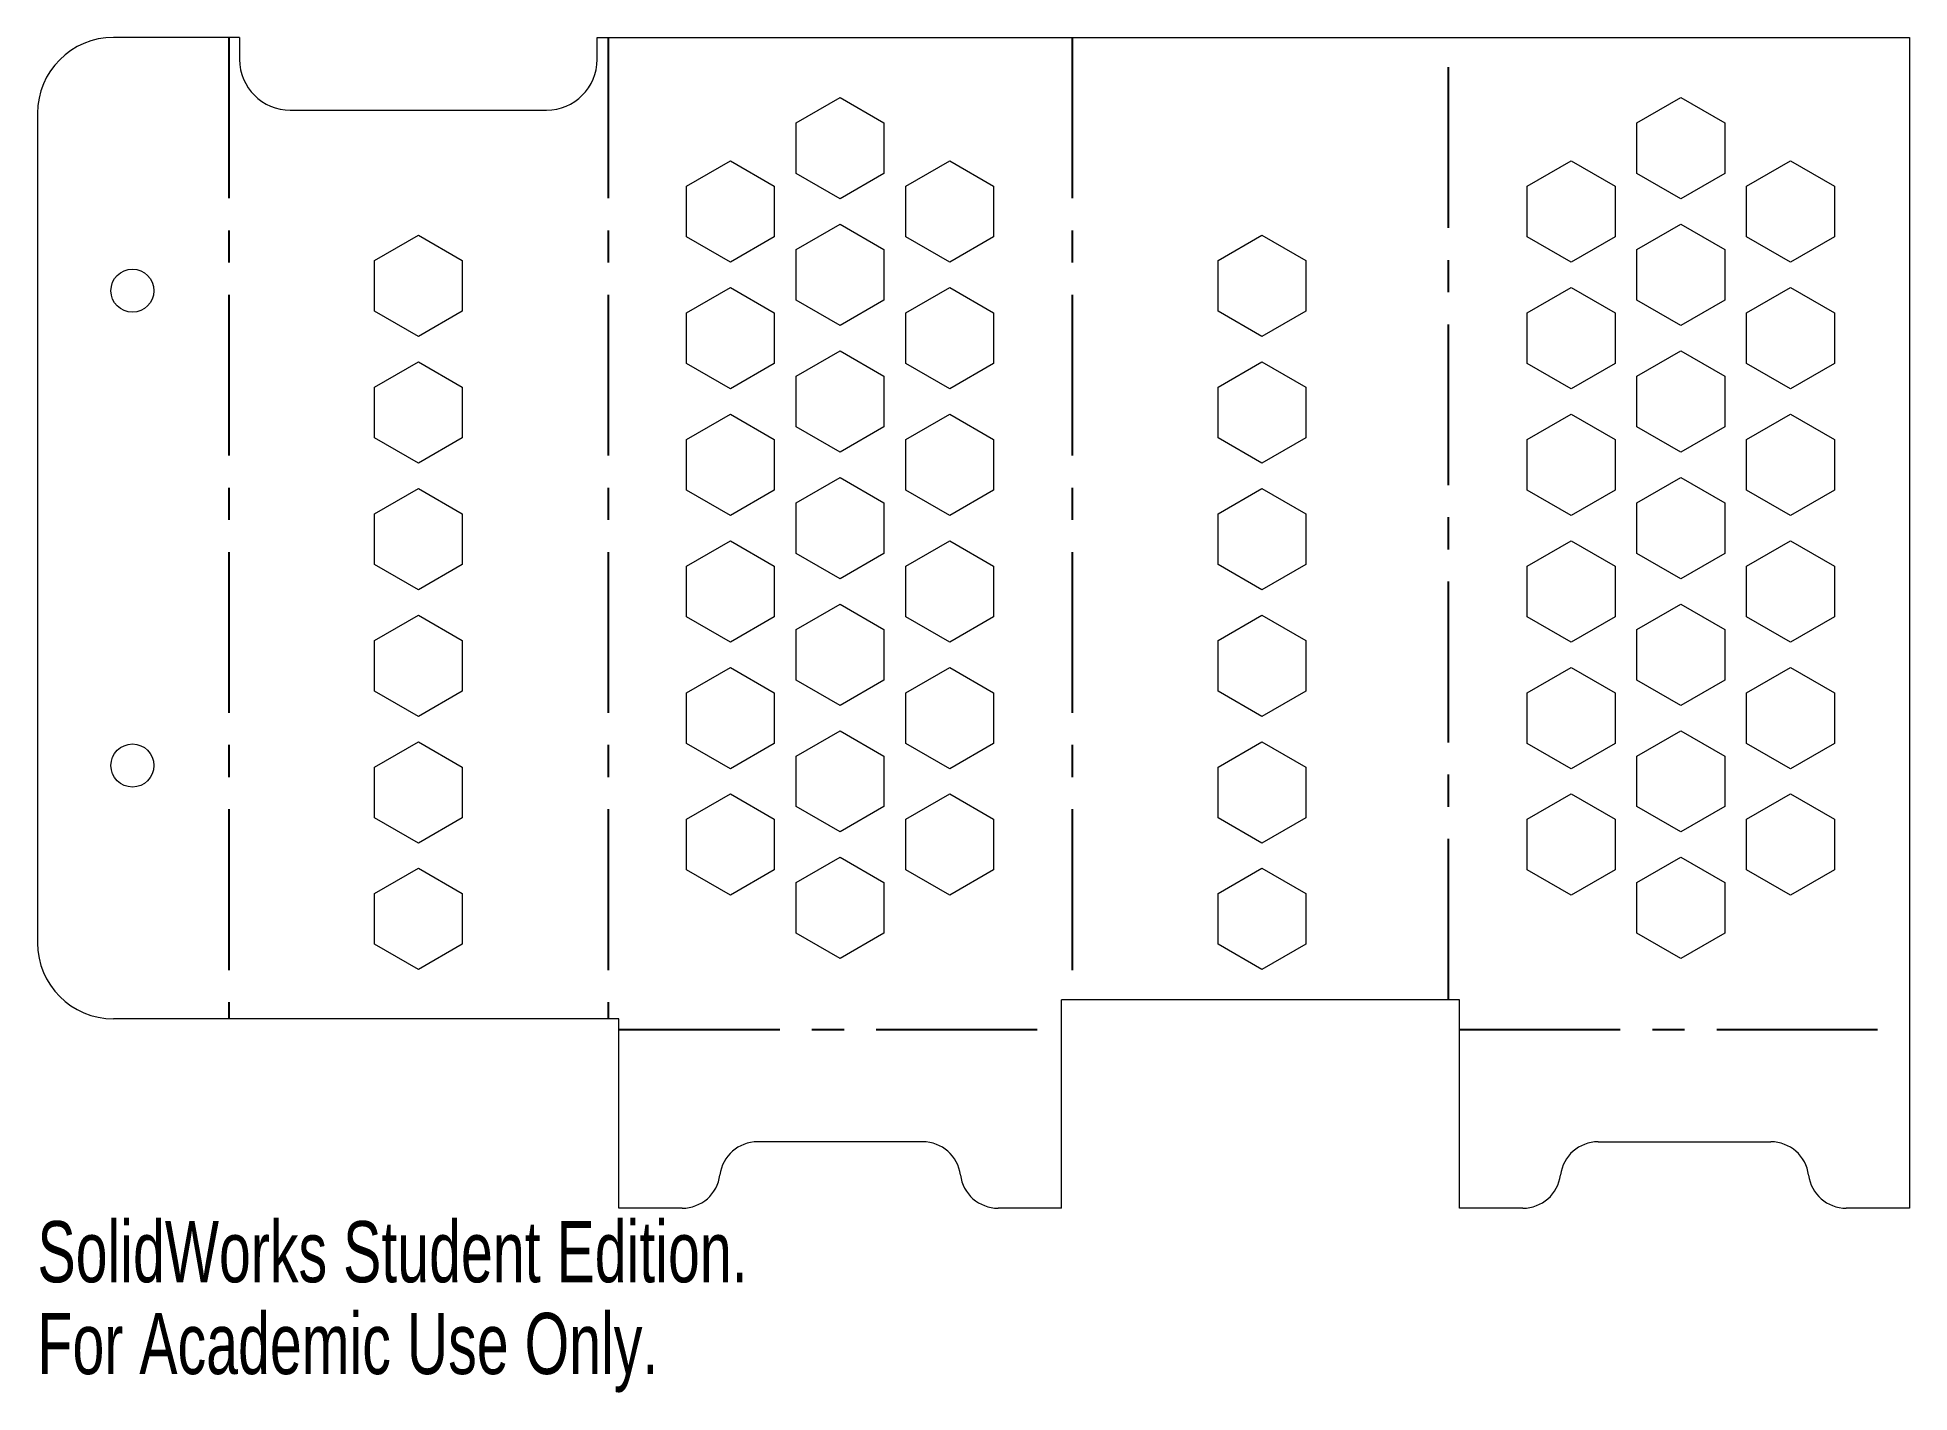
# Model space of a CAD drawing. Header units: millimetres. Extents: x -97 to 51, y -69 to 38.
import ezdxf

# ---------------------------------------------------------------- set-up
doc = ezdxf.new("R2010")
doc.units = ezdxf.units.MM
doc.linetypes.add('CENTERX2', pattern=[20.32, 12.7, -2.54, 2.54, -2.54])
doc.styles.add('SLDTEXTSTYLE0', font='TXT', dxfattribs={"width": 0.7})

msp = doc.modelspace()

# ---------------------------------------------------------------- linework, layer by layer
at = {"color": 7, "linetype": 'Continuous', "lineweight": 15}
for p, q in [((-80.62, 38), (-90.58, 38)), ((-80.62, 38), (-80.62, 36.26)), ((-52.38, 36.26), (-52.38, 38)), ((-52.38, 38), (51.26, 38)), ((51.26, 38), (51.26, -54.46)), ((-36.66, 31.25), (-33.19, 33.25)), ((-33.19, 33.25), (-29.73, 31.25)), ((29.73, 31.25), (33.19, 33.25)), ((33.19, 33.25), (36.66, 31.25)), ((-96.58, 32), (-96.58, -33.5)), ((-76.62, 32.26), (-56.38, 32.26)), ((-36.66, 27.25), (-36.66, 31.25)), ((-29.73, 31.25), (-29.73, 27.25)), ((29.73, 27.25), (29.73, 31.25)), ((36.66, 31.25), (36.66, 27.25)), ((-45.32, 26.25), (-41.85, 28.25)), ((-41.85, 28.25), (-38.39, 26.25)), ((-28, 26.25), (-24.53, 28.25)), ((-24.53, 28.25), (-21.07, 26.25)), ((21.07, 26.25), (24.53, 28.25)), ((24.53, 28.25), (28, 26.25)), ((38.39, 26.25), (41.85, 28.25)), ((41.85, 28.25), (45.32, 26.25)), ((-33.19, 25.25), (-36.66, 27.25)), ((-29.73, 27.25), (-33.19, 25.25)), ((33.19, 25.25), (29.73, 27.25)), ((36.66, 27.25), (33.19, 25.25)), ((-45.32, 22.25), (-45.32, 26.25)), ((-38.39, 26.25), (-38.39, 22.25)), ((-28, 22.25), (-28, 26.25)), ((-21.07, 26.25), (-21.07, 22.25)), ((21.07, 22.25), (21.07, 26.25)), ((28, 26.25), (28, 22.25)), ((38.39, 22.25), (38.39, 26.25)), ((45.32, 26.25), (45.32, 22.25)), ((-69.97, 20.38), (-66.5, 22.38)), ((-66.5, 22.38), (-63.04, 20.38)), ((-41.85, 20.25), (-45.32, 22.25)), ((-38.39, 22.25), (-41.85, 20.25)), ((-36.66, 21.25), (-33.19, 23.25)), ((-33.19, 23.25), (-29.73, 21.25)), ((-24.53, 20.25), (-28, 22.25)), ((-21.07, 22.25), (-24.53, 20.25)), ((-3.35, 20.38), (0.12, 22.38)), ((0.12, 22.38), (3.58, 20.38)), ((24.53, 20.25), (21.07, 22.25)), ((28, 22.25), (24.53, 20.25)), ((29.73, 21.25), (33.19, 23.25)), ((33.19, 23.25), (36.66, 21.25)), ((41.85, 20.25), (38.39, 22.25)), ((45.32, 22.25), (41.85, 20.25)), ((-36.66, 17.25), (-36.66, 21.25)), ((-29.73, 21.25), (-29.73, 17.25)), ((29.73, 17.25), (29.73, 21.25)), ((36.66, 21.25), (36.66, 17.25)), ((-69.97, 16.38), (-69.97, 20.38)), ((-63.04, 20.38), (-63.04, 16.38)), ((-3.35, 16.38), (-3.35, 20.38)), ((3.58, 20.38), (3.58, 16.38)), ((-45.32, 16.25), (-41.85, 18.25)), ((-41.85, 18.25), (-38.39, 16.25)), ((-28, 16.25), (-24.53, 18.25)), ((-24.53, 18.25), (-21.07, 16.25)), ((21.07, 16.25), (24.53, 18.25)), ((24.53, 18.25), (28, 16.25)), ((38.39, 16.25), (41.85, 18.25)), ((41.85, 18.25), (45.32, 16.25)), ((-66.5, 14.38), (-69.97, 16.38)), ((-63.04, 16.38), (-66.5, 14.38)), ((-33.19, 15.25), (-36.66, 17.25)), ((-29.73, 17.25), (-33.19, 15.25)), ((0.12, 14.38), (-3.35, 16.38)), ((3.58, 16.38), (0.12, 14.38)), ((33.19, 15.25), (29.73, 17.25)), ((36.66, 17.25), (33.19, 15.25)), ((-45.32, 12.25), (-45.32, 16.25)), ((-38.39, 16.25), (-38.39, 12.25)), ((-28, 12.25), (-28, 16.25)), ((-21.07, 16.25), (-21.07, 12.25)), ((21.07, 12.25), (21.07, 16.25)), ((28, 16.25), (28, 12.25)), ((38.39, 12.25), (38.39, 16.25)), ((45.32, 16.25), (45.32, 12.25)), ((-69.97, 10.38), (-66.5, 12.38)), ((-66.5, 12.38), (-63.04, 10.38)), ((-41.85, 10.25), (-45.32, 12.25)), ((-38.39, 12.25), (-41.85, 10.25)), ((-36.66, 11.25), (-33.19, 13.25)), ((-33.19, 13.25), (-29.73, 11.25)), ((-24.53, 10.25), (-28, 12.25)), ((-21.07, 12.25), (-24.53, 10.25)), ((-3.35, 10.38), (0.12, 12.38)), ((0.12, 12.38), (3.58, 10.38)), ((24.53, 10.25), (21.07, 12.25)), ((28, 12.25), (24.53, 10.25)), ((29.73, 11.25), (33.19, 13.25)), ((33.19, 13.25), (36.66, 11.25)), ((41.85, 10.25), (38.39, 12.25)), ((45.32, 12.25), (41.85, 10.25)), ((-69.97, 6.38), (-69.97, 10.38)), ((-63.04, 10.38), (-63.04, 6.38)), ((-36.66, 7.25), (-36.66, 11.25)), ((-29.73, 11.25), (-29.73, 7.25)), ((-3.35, 6.38), (-3.35, 10.38)), ((3.58, 10.38), (3.58, 6.38)), ((29.73, 7.25), (29.73, 11.25)), ((36.66, 11.25), (36.66, 7.25)), ((-45.32, 6.25), (-41.85, 8.25)), ((-41.85, 8.25), (-38.39, 6.25)), ((-28, 6.25), (-24.53, 8.25)), ((-24.53, 8.25), (-21.07, 6.25)), ((21.07, 6.25), (24.53, 8.25)), ((24.53, 8.25), (28, 6.25)), ((38.39, 6.25), (41.85, 8.25)), ((41.85, 8.25), (45.32, 6.25)), ((-66.5, 4.38), (-69.97, 6.38)), ((-63.04, 6.38), (-66.5, 4.38)), ((-45.32, 2.25), (-45.32, 6.25)), ((-38.39, 6.25), (-38.39, 2.25)), ((-33.19, 5.25), (-36.66, 7.25)), ((-29.73, 7.25), (-33.19, 5.25)), ((-28, 2.25), (-28, 6.25)), ((-21.07, 6.25), (-21.07, 2.25)), ((0.12, 4.38), (-3.35, 6.38)), ((3.58, 6.38), (0.12, 4.38)), ((21.07, 2.25), (21.07, 6.25)), ((28, 6.25), (28, 2.25)), ((33.19, 5.25), (29.73, 7.25)), ((36.66, 7.25), (33.19, 5.25)), ((38.39, 2.25), (38.39, 6.25)), ((45.32, 6.25), (45.32, 2.25)), ((-36.66, 1.25), (-33.19, 3.25)), ((-33.19, 3.25), (-29.73, 1.25)), ((29.73, 1.25), (33.19, 3.25)), ((33.19, 3.25), (36.66, 1.25)), ((-69.97, 0.38), (-66.5, 2.38)), ((-66.5, 2.38), (-63.04, 0.38)), ((-41.85, 0.25), (-45.32, 2.25)), ((-38.39, 2.25), (-41.85, 0.25)), ((-24.53, 0.25), (-28, 2.25)), ((-21.07, 2.25), (-24.53, 0.25)), ((-3.35, 0.38), (0.12, 2.38)), ((0.12, 2.38), (3.58, 0.38)), ((24.53, 0.25), (21.07, 2.25)), ((28, 2.25), (24.53, 0.25)), ((41.85, 0.25), (38.39, 2.25)), ((45.32, 2.25), (41.85, 0.25)), ((-69.97, -3.62), (-69.97, 0.38)), ((-63.04, 0.38), (-63.04, -3.62)), ((-36.66, -2.75), (-36.66, 1.25)), ((-29.73, 1.25), (-29.73, -2.75)), ((-3.35, -3.62), (-3.35, 0.38)), ((3.58, 0.38), (3.58, -3.62)), ((29.73, -2.75), (29.73, 1.25)), ((36.66, 1.25), (36.66, -2.75)), ((-45.32, -3.75), (-41.85, -1.75)), ((-41.85, -1.75), (-38.39, -3.75)), ((-33.19, -4.75), (-36.66, -2.75)), ((-29.73, -2.75), (-33.19, -4.75)), ((-28, -3.75), (-24.53, -1.75)), ((-24.53, -1.75), (-21.07, -3.75)), ((21.07, -3.75), (24.53, -1.75)), ((24.53, -1.75), (28, -3.75)), ((33.19, -4.75), (29.73, -2.75)), ((36.66, -2.75), (33.19, -4.75)), ((38.39, -3.75), (41.85, -1.75)), ((41.85, -1.75), (45.32, -3.75)), ((-66.5, -5.62), (-69.97, -3.62)), ((-63.04, -3.62), (-66.5, -5.62)), ((-45.32, -7.75), (-45.32, -3.75)), ((-38.39, -3.75), (-38.39, -7.75)), ((-28, -7.75), (-28, -3.75)), ((-21.07, -3.75), (-21.07, -7.75)), ((0.12, -5.62), (-3.35, -3.62)), ((3.58, -3.62), (0.12, -5.62)), ((21.07, -7.75), (21.07, -3.75)), ((28, -3.75), (28, -7.75)), ((38.39, -7.75), (38.39, -3.75)), ((45.32, -3.75), (45.32, -7.75)), ((-36.66, -8.75), (-33.19, -6.75)), ((-33.19, -6.75), (-29.73, -8.75)), ((29.73, -8.75), (33.19, -6.75)), ((33.19, -6.75), (36.66, -8.75)), ((-69.97, -9.62), (-66.5, -7.62)), ((-66.5, -7.62), (-63.04, -9.62)), ((-41.85, -9.75), (-45.32, -7.75)), ((-38.39, -7.75), (-41.85, -9.75)), ((-36.66, -12.75), (-36.66, -8.75)), ((-29.73, -8.75), (-29.73, -12.75)), ((-24.53, -9.75), (-28, -7.75)), ((-21.07, -7.75), (-24.53, -9.75)), ((-3.35, -9.62), (0.12, -7.62)), ((0.12, -7.62), (3.58, -9.62)), ((24.53, -9.75), (21.07, -7.75)), ((28, -7.75), (24.53, -9.75)), ((29.73, -12.75), (29.73, -8.75)), ((36.66, -8.75), (36.66, -12.75)), ((41.85, -9.75), (38.39, -7.75)), ((45.32, -7.75), (41.85, -9.75)), ((-69.97, -13.62), (-69.97, -9.62)), ((-63.04, -9.62), (-63.04, -13.62)), ((-3.35, -13.62), (-3.35, -9.62)), ((3.58, -9.62), (3.58, -13.62)), ((-45.32, -13.75), (-41.85, -11.75)), ((-41.85, -11.75), (-38.39, -13.75)), ((-28, -13.75), (-24.53, -11.75)), ((-24.53, -11.75), (-21.07, -13.75)), ((21.07, -13.75), (24.53, -11.75)), ((24.53, -11.75), (28, -13.75)), ((38.39, -13.75), (41.85, -11.75)), ((41.85, -11.75), (45.32, -13.75)), ((-33.19, -14.75), (-36.66, -12.75)), ((-29.73, -12.75), (-33.19, -14.75)), ((33.19, -14.75), (29.73, -12.75)), ((36.66, -12.75), (33.19, -14.75)), ((-66.5, -15.62), (-69.97, -13.62)), ((-63.04, -13.62), (-66.5, -15.62)), ((-45.32, -17.75), (-45.32, -13.75)), ((-38.39, -13.75), (-38.39, -17.75)), ((-28, -17.75), (-28, -13.75)), ((-21.07, -13.75), (-21.07, -17.75)), ((0.12, -15.62), (-3.35, -13.62)), ((3.58, -13.62), (0.12, -15.62)), ((21.07, -17.75), (21.07, -13.75)), ((28, -13.75), (28, -17.75)), ((38.39, -17.75), (38.39, -13.75)), ((45.32, -13.75), (45.32, -17.75)), ((-69.97, -19.62), (-66.5, -17.62)), ((-66.5, -17.62), (-63.04, -19.62)), ((-36.66, -18.75), (-33.19, -16.75)), ((-33.19, -16.75), (-29.73, -18.75)), ((-3.35, -19.62), (0.12, -17.62)), ((0.12, -17.62), (3.58, -19.62)), ((29.73, -18.75), (33.19, -16.75)), ((33.19, -16.75), (36.66, -18.75)), ((-41.85, -19.75), (-45.32, -17.75)), ((-38.39, -17.75), (-41.85, -19.75)), ((-36.66, -22.75), (-36.66, -18.75)), ((-29.73, -18.75), (-29.73, -22.75)), ((-24.53, -19.75), (-28, -17.75)), ((-21.07, -17.75), (-24.53, -19.75)), ((24.53, -19.75), (21.07, -17.75)), ((28, -17.75), (24.53, -19.75)), ((29.73, -22.75), (29.73, -18.75)), ((36.66, -18.75), (36.66, -22.75)), ((41.85, -19.75), (38.39, -17.75)), ((45.32, -17.75), (41.85, -19.75)), ((-69.97, -23.62), (-69.97, -19.62)), ((-63.04, -19.62), (-63.04, -23.62)), ((-3.35, -23.62), (-3.35, -19.62)), ((3.58, -19.62), (3.58, -23.62)), ((-45.32, -23.75), (-41.85, -21.75)), ((-41.85, -21.75), (-38.39, -23.75)), ((-28, -23.75), (-24.53, -21.75)), ((-24.53, -21.75), (-21.07, -23.75)), ((21.07, -23.75), (24.53, -21.75)), ((24.53, -21.75), (28, -23.75)), ((38.39, -23.75), (41.85, -21.75)), ((41.85, -21.75), (45.32, -23.75)), ((-66.5, -25.62), (-69.97, -23.62)), ((-63.04, -23.62), (-66.5, -25.62)), ((-33.19, -24.75), (-36.66, -22.75)), ((-29.73, -22.75), (-33.19, -24.75)), ((0.12, -25.62), (-3.35, -23.62)), ((3.58, -23.62), (0.12, -25.62)), ((33.19, -24.75), (29.73, -22.75)), ((36.66, -22.75), (33.19, -24.75)), ((-45.32, -27.75), (-45.32, -23.75)), ((-38.39, -23.75), (-38.39, -27.75)), ((-28, -27.75), (-28, -23.75)), ((-21.07, -23.75), (-21.07, -27.75)), ((21.07, -27.75), (21.07, -23.75)), ((28, -23.75), (28, -27.75)), ((38.39, -27.75), (38.39, -23.75)), ((45.32, -23.75), (45.32, -27.75)), ((-69.97, -29.62), (-66.5, -27.62)), ((-66.5, -27.62), (-63.04, -29.62)), ((-41.85, -29.75), (-45.32, -27.75)), ((-38.39, -27.75), (-41.85, -29.75)), ((-36.66, -28.75), (-33.19, -26.75)), ((-33.19, -26.75), (-29.73, -28.75)), ((-24.53, -29.75), (-28, -27.75)), ((-21.07, -27.75), (-24.53, -29.75)), ((-3.35, -29.62), (0.12, -27.62)), ((0.12, -27.62), (3.58, -29.62)), ((24.53, -29.75), (21.07, -27.75)), ((28, -27.75), (24.53, -29.75)), ((29.73, -28.75), (33.19, -26.75)), ((33.19, -26.75), (36.66, -28.75)), ((41.85, -29.75), (38.39, -27.75)), ((45.32, -27.75), (41.85, -29.75)), ((-36.66, -32.75), (-36.66, -28.75)), ((-29.73, -28.75), (-29.73, -32.75)), ((29.73, -32.75), (29.73, -28.75)), ((36.66, -28.75), (36.66, -32.75)), ((-69.97, -33.62), (-69.97, -29.62)), ((-63.04, -29.62), (-63.04, -33.62)), ((-3.35, -33.62), (-3.35, -29.62)), ((3.58, -29.62), (3.58, -33.62)), ((-66.5, -35.62), (-69.97, -33.62)), ((-63.04, -33.62), (-66.5, -35.62)), ((-33.19, -34.75), (-36.66, -32.75)), ((-29.73, -32.75), (-33.19, -34.75)), ((0.12, -35.62), (-3.35, -33.62)), ((3.58, -33.62), (0.12, -35.62)), ((33.19, -34.75), (29.73, -32.75)), ((36.66, -32.75), (33.19, -34.75)), ((15.72, -38), (-15.72, -38)), ((-15.72, -54.46), (-15.72, -38)), ((15.72, -54.46), (15.72, -38)), ((-50.66, -39.5), (-90.58, -39.5)), ((-50.66, -54.46), (-50.66, -39.5)), ((-26.67, -49.22), (-39.71, -49.22)), ((26.67, -49.22), (40.31, -49.22)), ((-45.66, -54.46), (-50.66, -54.46)), ((-15.72, -54.46), (-20.72, -54.46)), ((20.72, -54.46), (15.72, -54.46)), ((51.26, -54.46), (46.26, -54.46))]:
    msp.add_line(p, q, dxfattribs=at)
at = {"color": 7, "linetype": 'CENTERX2'}
for p, q in [((-81.48, 38), (-81.48, -39.5)), ((-51.52, 38), (-51.52, -39.5)), ((-14.86, 38), (-14.86, -38)), ((14.86, -38), (14.86, 38)), ((-50.66, -40.36), (-15.72, -40.36)), ((15.72, -40.36), (51.26, -40.36))]:
    msp.add_line(p, q, dxfattribs=at)
at = {"color": 7, "linetype": 'Continuous', "lineweight": 15}
for centre in [(-89.08, 18), (-89.08, -19.5)]:
    msp.add_circle(centre, 1.7, dxfattribs=at)
for centre, radius, start, end in [((-90.58, 32), 6, 90, 180), ((-76.62, 36.26), 4, 180, 270), ((-56.38, 36.26), 4, 270, 0), ((-90.58, -33.5), 6, 180, 270), ((-39.71, -52.22), 3, 90, 172.7037), ((-26.67, -52.22), 3, 7.2963, 90), ((26.67, -52.22), 3, 90, 172.7037), ((40.31, -52.22), 3, 7.2963, 90), ((-45.66, -51.46), 3, 270, 352.7037), ((-20.72, -51.46), 3, 187.2963, 270), ((20.72, -51.46), 3, 270, 352.7037), ((46.26, -51.46), 3, 187.2963, 270)]:
    msp.add_arc(centre, radius, start, end, dxfattribs=at)

# ---------------------------------------------------------------- texts
at = {"color": 7, "linetype": 'Continuous', "char_height": 4.8336, "attachment_point": 1, "style": 'SLDTEXTSTYLE0'}
for s, insert in [('SolidWorks Student Edition.', (-96.58, -55.48)), ('For Academic Use Only.', (-96.58, -62.73))]:
    msp.add_mtext(s, dxfattribs=dict(at, insert=insert))

doc.saveas('drawing.dxf')
